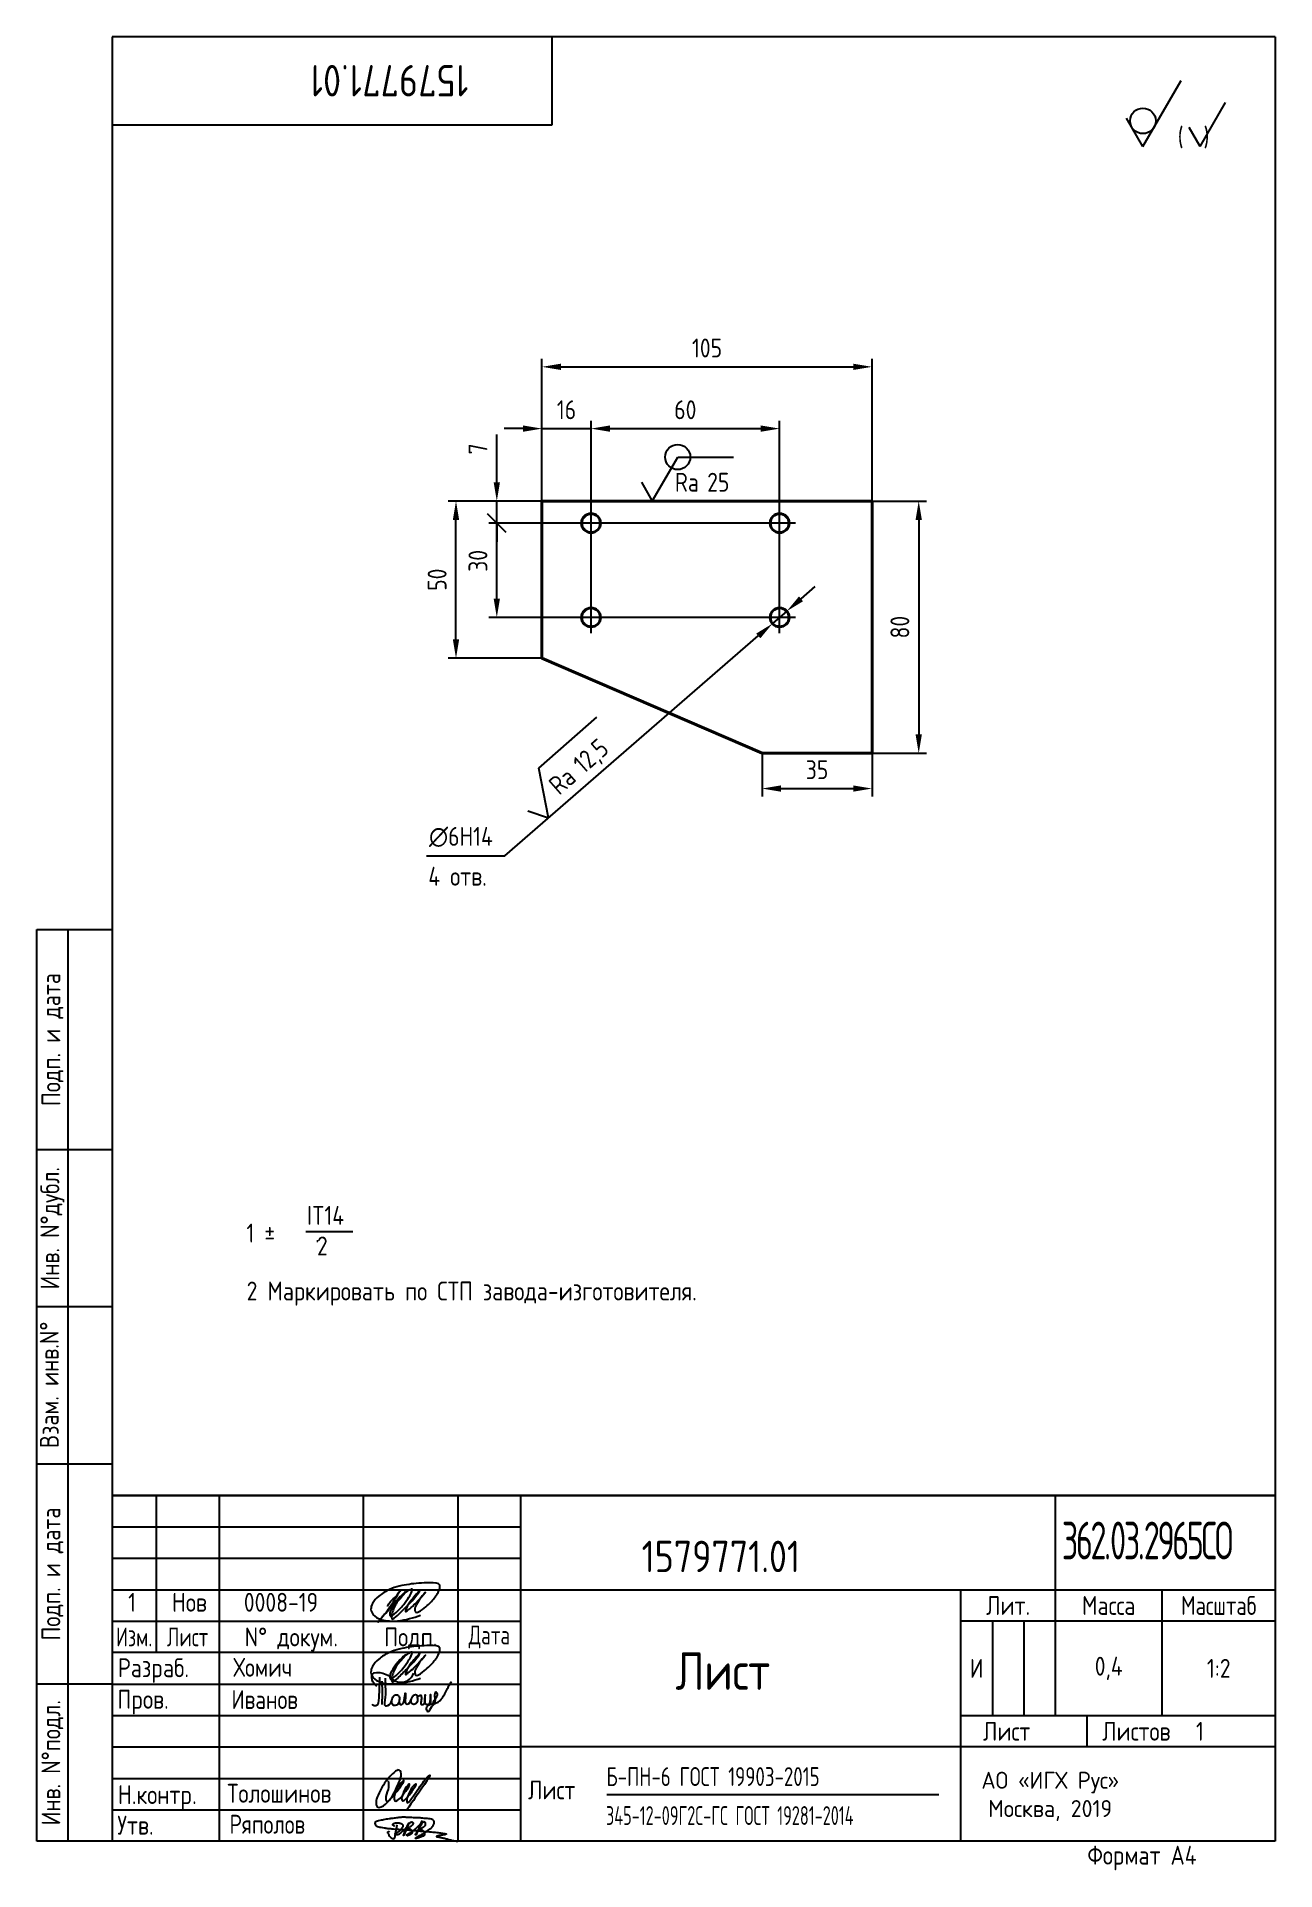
# Paper-space layout 'A4_protect' of a CAD drawing. Header units: millimetres. Extents: x 8 to 205, y 0 to 292.
# The model-space entities are those that its viewports show. They can reach past a viewport. Long polylines and large blocks are cut down to what shows.
import ezdxf
from ezdxf.enums import TextEntityAlignment as Align

# ---------------------------------------------------------------- set-up
doc = ezdxf.new("R2010")
doc.units = ezdxf.units.MM
doc.header["$LTSCALE"] = 5
doc.linetypes.add('CENTER2', pattern=[1.125, 0.75, -0.125, 0.125, -0.125])
doc.linetypes.add('PHANTOM', pattern=[2.5, 1.25, -0.25, 0.25, -0.25, 0.25, -0.25])
for name, color, linetype in [('Bord', 1, 'Continuous'), ('CEN2', 5, 'CENTER2'), ('Cont', 6, 'Continuous'), ('DIM', 7, 'Continuous'), ('PHAN', 5, 'PHANTOM'), ('Textb', 6, 'Continuous'), ('VPORTI', 7, 'Continuous')]:
    doc.layers.add(name, color=color, linetype=linetype)
for name, color, linetype, lineweight in [('Con', 6, 'Continuous', 15), ('Text', 3, 'Continuous', 25), ('Основные', 6, 'Continuous', 40)]:
    doc.layers.add(name, color=color, linetype=linetype, lineweight=lineweight)
doc.layers.get('VPORTI').off()
doc.styles.add('Style1', font='romans.shx', dxfattribs={"width": 0.8})
doc.dimstyles.new('Lin2', dxfattribs={"dimscale": 2, "dimtxt": 3, "dimasz": 3, "dimexe": 1.25, "dimexo": 0, "dimgap": 1.5, "dimtad": 1, "dimdec": 0, "dimtxsty": 'Style1', "dimcen": 2.5, "dimclrt": 3, "dimadec": 0, "dimazin": 0, "dimtfac": 1, "dimtdec": 0, "dimtmove": 0, "dimatfit": 3, "dimfxl": 1, "dimarcsym": 0})
doc.dimstyles.new('Lin_2', dxfattribs={"dimscale": 2, "dimtxt": 3, "dimasz": 3, "dimexe": 1.25, "dimexo": 0, "dimgap": 1.5, "dimtad": 1, "dimtoh": 1, "dimdec": 0, "dimtxsty": 'Style1', "dimcen": 2.5, "dimclrt": 3, "dimadec": 0, "dimazin": 0, "dimtfac": 1, "dimtdec": 0, "dimtmove": 0, "dimatfit": 3, "dimfxl": 1, "dimarcsym": 0})

# ---------------------------------------------------------------- blocks, each defined once
blk = doc.blocks.new('sherISO_12')
at = {"layer": 'Cont'}
for q in [(-15, -6.96), (-23.66, -12.96)]:
    blk.add_line((-21.06, -17.46), q, dxfattribs=at)
blk.add_circle((-21.06, -13.39), 2.03, dxfattribs=at)
at = {"layer": 'Text'}
for q in [(-7.92, -10.46), (-13.69, -14.46)]:
    blk.add_line((-11.96, -17.46), q, dxfattribs=at)
at = {"layer": 'Text', "style": 'Style1', "width": 0.8}
blk.add_text('(  )', height=3, dxfattribs=at).set_placement((-15.53, -17.46))
blk = doc.blocks.new('A$C63F45750')
at = {"layer": 'Text'}
for points, knots in [([(3.17, 2.37), (3.12, 2.38), (3.04, 2.41), (2.94, 2.5), (2.85, 2.57), (2.79, 2.69), (2.87, 2.77), (2.99, 2.84), (3.16, 2.89), (3.36, 2.93), (3.6, 2.95), (3.82, 2.92), (4.05, 2.87), (4.25, 2.78), (4.45, 2.63), (4.46, 2.42), (4.38, 2.26), (4.28, 2.1), (4.17, 1.94), (4.03, 1.78), (3.89, 1.62), (3.75, 1.52), (3.63, 1.43), (3.49, 1.36), (3.35, 1.3), (3.24, 1.25), (3.16, 1.21), (3.12, 1.15), (3.19, 1.1), (3.27, 1.09), (3.4, 1.07), (3.55, 1.07), (3.72, 1.12), (3.92, 1.19), (4.1, 1.34), (4.26, 1.51), (4.44, 1.65), (4.59, 1.81), (4.74, 1.93), (4.84, 2.04), (4.93, 2.14), (5.07, 2.29), (5.19, 2.53), (5.28, 2.68), (5.35, 2.96), (5.23, 2.66), (5.2, 2.44), (5.04, 2.09), (4.95, 1.81), (4.86, 1.57), (4.75, 1.31), (4.67, 1.12), (4.46, 0.78), (4.62, 1.17), (4.71, 1.45), (4.88, 1.74), (5.01, 2), (5.08, 2.19), (5.19, 2.4), (5.32, 2.58), (5.4, 2.75), (5.52, 2.89), (5.65, 3.04), (5.85, 3.1), (6.02, 3.03), (6.08, 2.87), (6.03, 2.7), (5.9, 2.51), (5.7, 2.37), (5.55, 2.23), (5.4, 2.17), (5.31, 2.12), (5.12, 2.09), (5.35, 2.07), (5.48, 2), (5.64, 1.93), (5.75, 1.8), (5.85, 1.67), (5.89, 1.54), (5.89, 1.37), (5.8, 1.2), (5.63, 1.06), (5.41, 0.94), (5.23, 0.86), (5.02, 0.92), (5.13, 1.1), (5.28, 1.16), (5.44, 1.27), (5.61, 1.36), (5.74, 1.46), (5.86, 1.53), (5.95, 1.61), (6.05, 1.69), (6.15, 1.77), (6.28, 1.87), (6.46, 2.02), (6.65, 2.19), (6.83, 2.37), (6.98, 2.49), (7.11, 2.61), (7.2, 2.74), (7.32, 2.84), (7.42, 2.97), (7.48, 3.08), (7.48, 3.27), (7.34, 3.08), (7.28, 2.94), (7.18, 2.69), (7.1, 2.46), (7, 2.22), (6.93, 1.98), (6.83, 1.78), (6.73, 1.55), (6.67, 1.34), (6.6, 1.14), (6.56, 1.03), (6.39, 0.99), (6.62, 1.33), (6.75, 1.54), (6.93, 1.87), (7.05, 2.08), (7.18, 2.32), (7.33, 2.6), (7.47, 2.89), (7.6, 3.07), (7.79, 3.18), (7.95, 3.01), (8, 2.81), (7.99, 2.62), (7.94, 2.46), (7.83, 2.33), (7.69, 2.22), (7.53, 2.11), (7.37, 2.03), (7.21, 1.99), (7.11, 1.97), (6.89, 1.98), (7.07, 1.94), (7.15, 1.9), (7.27, 1.88), (7.39, 1.84), (7.52, 1.81), (7.62, 1.72), (7.7, 1.62), (7.78, 1.51), (7.83, 1.39), (7.87, 1.26), (7.88, 1.13), (7.86, 0.99), (7.75, 0.88), (7.6, 0.77), (7.4, 0.73), (7.19, 0.66), (6.97, 0.55), (6.71, 0.48), (6.57, 0.44), (6.42, 0.42), (6.52, 0.58), (6.61, 0.64), (6.81, 0.78), (7.06, 0.89), (7.33, 1.04), (7.55, 1.16), (7.7, 1.24), (7.84, 1.32), (7.99, 1.43), (8.21, 1.58), (8.48, 1.76), (8.74, 1.95), (8.97, 2.12), (9.1, 2.29), (9.23, 2.44), (9.3, 2.6), (9.37, 2.74), (9.42, 2.92), (9.45, 3.13), (9.21, 3.48), (8.67, 3.59), (8.09, 3.63), (7.57, 3.66), (7.06, 3.74), (6.57, 3.75), (6.09, 3.74), (5.67, 3.78), (5.28, 3.78), (4.96, 3.81), (4.65, 3.83), (4.31, 3.82), (3.97, 3.79), (3.61, 3.74), (3.22, 3.67), (2.86, 3.66), (2.53, 3.61), (2.18, 3.52), (1.78, 3.54), (1.38, 3.37), (0.96, 3.35), (0.58, 3.24), (0.25, 3.19), (0.03, 3.06), (-0.03, 2.83), (0.02, 2.6), (0.26, 2.38), (0.59, 2.33), (1, 2.2), (1.48, 2.15), (1.93, 2.05), (2.35, 2.02), (2.72, 2.01), (3.11, 1.94), (3.68, 1.94), (4.25, 1.83), (4.91, 1.87), (5.53, 1.76), (6.13, 1.72), (6.73, 1.71), (7.32, 1.62), (7.99, 1.55), (8.64, 1.54), (9.16, 1.46), (9.61, 1.42), (10.03, 1.4), (10.41, 1.32), (10.73, 1.29), (11.01, 1.24), (11.18, 1.23), (11.42, 1.14), (11.18, 1.06), (11.01, 1.03), (10.71, 0.98), (10.37, 0.92), (10.1, 0.91), (9.65, 0.75), (10.22, 0.67), (10.54, 0.59), (11.08, 0.47), (11.61, 0.35), (12.17, 0.15), (12.64, 0.08), (12.98, 0.03), (13.11, 0.01), (13.18, 0)], [0, 0, 0, 0, 0.153866, 0.270441, 0.388867, 0.510533, 0.592156, 0.71333, 0.90842, 1.11344, 1.349254, 1.61246, 1.782219, 2.047249, 2.291879, 2.451528, 2.651081, 2.806158, 3.017979, 3.227348, 3.462381, 3.633009, 3.75766, 3.920516, 4.080796, 4.214529, 4.291786, 4.349969, 4.397594, 4.50822, 4.594826, 4.799244, 4.954392, 5.128468, 5.437537, 5.632649, 5.842485, 6.094987, 6.293219, 6.410959, 6.551192, 6.687808, 7.022147, 7.294342, 7.425356, 7.52079, 7.946481, 8.313051, 8.59833, 8.833695, 9.090496, 9.427695, 9.601191, 9.883219, 10.093306, 10.673943, 10.798776, 10.974628, 11.287247, 11.486184, 11.648652, 11.848902, 12.027194, 12.25348, 12.40059, 12.537783, 12.716293, 12.91523, 13.208551, 13.438489, 13.549668, 13.67779, 13.77127, 13.930001, 14.029091, 14.272112, 14.434836, 14.547084, 14.739051, 14.830983, 15.061241, 15.268922, 15.500489, 15.788979, 15.879568, 16.024283, 16.221854, 16.418714, 16.593102, 16.783247, 16.91018, 17.018213, 17.135263, 17.278205, 17.430482, 17.620087, 17.979626, 18.191789, 18.388716, 18.565718, 18.714854, 18.857929, 19.039974, 19.171375, 19.283034, 19.400085, 19.618058, 19.882245, 20.150781, 20.377854, 20.649532, 20.89723, 21.042543, 21.40016, 21.557817, 21.667145, 21.752781, 21.926256, 22.412297, 22.813145, 22.961412, 23.171289, 23.607257, 23.940428, 24.110007, 24.291214, 24.48084, 24.697609, 24.904078, 25.034245, 25.218018, 25.407651, 25.573473, 25.787447, 25.930292, 26.051316, 26.18846, 26.285312, 26.406799, 26.52425, 26.630463, 26.793722, 26.898606, 27.029313, 27.171012, 27.314101, 27.419918, 27.580557, 27.709367, 27.829268, 28.024364, 28.266961, 28.41242, 28.705761, 28.989137, 29.187748, 29.233768, 29.332802, 29.529535, 29.667094, 30.039923, 30.332117, 30.61061, 30.769982, 30.856778, 31.109923, 31.313488, 31.656425, 32.066331, 32.296628, 32.49714, 32.710276, 32.891468, 33.014834, 33.177747, 33.444503, 33.618009, 34.409008, 34.914636, 35.419802, 35.95397, 36.458179, 36.88069, 37.388403, 37.738353, 38.034261, 38.353468, 38.693154, 39.037638, 39.391136, 39.787481, 40.203773, 40.488977, 40.784975, 41.26625, 41.668005, 42.070065, 42.499388, 42.869834, 43.079573, 43.213439, 43.554591, 43.717296, 44.153724, 44.506336, 45.019111, 45.587859, 45.90191, 46.270392, 46.703958, 47.093115, 47.952647, 48.44014, 49.079253, 49.808223, 50.268654, 50.851051, 51.604831, 52.298429, 52.776925, 53.1907, 53.661988, 54.042386, 54.348524, 54.616841, 54.853814, 54.983777, 55.126096, 55.333328, 55.613101, 56.008732, 56.315809, 56.59982, 56.87931, 57.399251, 57.889617, 58.432507, 59.066698, 59.660314, 59.862668, 60.07277, 60.07277, 60.07277, 60.07277]), ([(2.31, 1.53), (2.26, 1.52), (2.17, 1.51), (2.06, 1.48), (1.93, 1.38), (2.07, 1.25), (2.14, 1.11), (2.26, 0.93), (2.39, 0.72), (2.57, 0.54), (2.71, 0.44), (2.86, 0.4), (3.02, 0.43), (3.14, 0.54), (3.21, 0.79), (3.25, 1.07), (3.31, 1.4), (3.35, 1.67), (3.38, 1.92), (3.47, 2.19), (3.5, 2.43), (3.54, 2.59), (3.56, 2.64)], [0, 0, 0, 0, 0.15847, 0.269731, 0.363591, 0.555514, 0.688037, 0.848606, 1.204359, 1.433632, 1.58673, 1.729549, 1.880686, 2.057874, 2.19169, 2.63505, 2.928153, 3.184121, 3.441863, 3.696117, 4.025873, 4.178055, 4.178055, 4.178055, 4.178055])]:
    blk.add_open_spline(points, degree=3, knots=knots, dxfattribs=at)
blk = doc.blocks.new('A$C4F4A4F5D')
at = {"layer": 'Text', "lineweight": 25}
for points, knots in [([(0.76, 2.84), (0.53, 3.07), (0.02, 3.58), (-0.25, 5.26), (1.65, 5.12), (2.72, 4.57), (3.71, 3.46), (5.71, 3.44), (6.39, 4.52), (6.67, 4.97)], [0, 0, 0, 0, 0.995549, 2.196439, 3.853213, 4.970011, 6.02292, 8.170898, 9.705386, 9.705386, 9.705386, 9.705386]), ([(1.19, 4.34), (1.17, 3.4), (1.13, 2.06), (0.98, -0.44), (0.2, -0.16), (0.03, -0.03), (0, 0)], [0, 0, 0, 0, 3.274293, 4.654149, 5.171803, 5.30168, 5.30168, 5.30168, 5.30168]), ([(1.58, 3.74), (1.58, 3.25), (1.58, 2.32), (1.61, 1.07), (1.55, 0.31), (1.53, 0)], [0, 0, 0, 0, 1.453969, 2.804084, 3.740223, 3.740223, 3.740223, 3.740223]), ([(2.1, 4.21), (2.1, 3.72), (2.08, 2.67), (2.22, 1.45), (1.71, -0.56), (3.23, 0.14), (3.06, 1.09), (3.85, 1.74), (4.43, 1.17), (4.31, 0.54), (4.11, -0.15), (3.33, -0.21), (3.11, 0.28), (3.13, 0.53), (3.14, 0.66)], [0, 0, 0, 0, 1.402041, 3.063923, 4.415037, 5.298701, 6.374637, 7.087927, 7.603499, 8.330482, 8.911132, 9.613125, 9.996533, 10.366919, 10.366919, 10.366919, 10.366919]), ([(7.18, 1.27), (7.27, 1.3), (7.44, 1.37), (7.78, 1.56), (7.87, 1.06), (7.83, 0.71), (7.66, -0.05), (8.07, 0.01), (8.43, 0.12), (8.39, 0.68), (8.46, 1.9), (8.39, 0.94), (8.43, 0.6), (8.37, 0.05), (8.74, 0.07), (9.11, -0.03), (9.26, 0.49), (9.33, 0.95), (9.27, 1.34), (9.32, 1.77), (9.28, 0.91), (9.34, 0.6), (9.2, 0.14), (9.65, -0.01), (9.83, 0.61), (10.14, 1.03), (10.6, 1.72), (9.95, 2.11), (9.91, 1.23), (10.07, 0.69), (9.92, 0), (9.35, -0.37), (8.95, -1.56), (8.34, 0.07), (10.28, -0.02), (11.26, 1.1), (11.82, 2.15), (12.24, 3.04), (12.52, 3.46), (12.65, 3.65)], [0, 0, 0, 0, 0.305783, 0.619019, 0.796582, 1.5526, 2.082394, 2.34716, 2.5822, 3.136594, 4.040413, 4.363654, 5.267311, 5.441668, 5.78494, 6.114287, 6.466434, 7.104395, 7.620812, 7.679251, 8.272982, 8.692439, 9.1059, 9.338721, 9.784511, 10.568279, 11.297869, 11.566962, 12.285888, 12.851793, 13.545205, 14.102749, 15.055561, 15.671649, 17.422398, 18.699613, 20.16544, 20.963871, 21.66672, 21.66672, 21.66672, 21.66672]), ([(4.28, 0.44), (4.31, 0.37), (4.37, 0.25), (4.41, 0.06), (4.62, -0.05), (5, 0.18), (5.14, 0.84), (5.2, 1.3), (5.31, 2.06), (5.31, 1.17), (5.3, 0.78), (5.2, 0.26), (5.58, -0.01), (5.91, 0.16), (6.08, 0.5), (6.26, 0.9), (6.43, 1.31), (6.72, 1.59), (7.17, 1.58), (7.18, 1.05), (7.31, 0.57), (6.99, 0.02), (6.34, -0.02), (6.17, 0.51), (6.24, 0.79), (6.27, 0.92)], [0, 0, 0, 0, 0.247339, 0.413433, 0.559308, 0.874045, 1.558567, 2.392422, 2.645523, 3.22433, 3.719885, 4.231527, 4.573657, 4.879974, 5.190145, 5.704595, 6.19318, 6.529505, 6.863422, 7.269696, 7.83948, 8.395909, 8.926487, 9.378613, 9.791445, 9.791445, 9.791445, 9.791445])]:
    blk.add_open_spline(points, degree=3, knots=knots, dxfattribs=at)
blk = doc.blocks.new('*D9')
at = {"layer": 'Defpoints', "color": 0, "transparency": 16777216}
for p in [(6881.43, -147.09), (6908.78, -147.09), (6908.78, -197.09)]:
    blk.add_point(p, dxfattribs=at)
at = {"layer": 'DIM', "color": 0, "lineweight": -2, "transparency": 16777216}
for p, q in [((6908.78, -147.09), (6878.93, -147.09)), ((6881.43, -191.09), (6881.43, -153.09)), ((6908.78, -197.09), (6878.93, -197.09))]:
    blk.add_line(p, q, dxfattribs=at)
at = {"layer": 'DIM', "color": 0, "transparency": 16777216}
for points in [[(6880.43, -153.09), (6882.43, -153.09), (6881.43, -147.09)], [(6880.43, -191.09), (6882.43, -191.09), (6881.43, -197.09)]]:
    blk.add_solid(points, dxfattribs=at)
at = {"layer": 'DIM', "color": 3, "transparency": 16777216, "insert": (6875.43, -172.09), "char_height": 6, "attachment_point": 5, "rotation": 90, "style": 'Style1'}
blk.add_mtext('50', dxfattribs=at)
blk = doc.blocks.new('*D10')
at = {"layer": 'Defpoints', "color": 0, "transparency": 16777216}
for p in [(6924.38, -124.04), (6908.78, -147.09), (6924.38, -151.09)]:
    blk.add_point(p, dxfattribs=at)
at = {"layer": 'DIM', "color": 0, "lineweight": -2, "transparency": 16777216}
for p, q in [((6908.78, -147.09), (6908.78, -121.54)), ((6924.38, -151.09), (6924.38, -121.54)), ((6902.78, -124.04), (6896.78, -124.04)), ((6908.78, -124.04), (6924.38, -124.04)), ((6930.38, -124.04), (6936.38, -124.04))]:
    blk.add_line(p, q, dxfattribs=at)
at = {"layer": 'DIM', "color": 0, "transparency": 16777216}
for points in [[(6902.78, -123.04), (6902.78, -125.04), (6908.78, -124.04)], [(6930.38, -123.04), (6930.38, -125.04), (6924.38, -124.04)]]:
    blk.add_solid(points, dxfattribs=at)
at = {"layer": 'DIM', "color": 3, "transparency": 16777216, "insert": (6916.58, -118.04), "char_height": 6, "attachment_point": 5, "style": 'Style1'}
blk.add_mtext('16', dxfattribs=at)
blk = doc.blocks.new('*D11')
at = {"layer": 'Defpoints', "color": 0, "transparency": 16777216}
for p in [(6984.38, -124.04), (6924.38, -151.09), (6984.38, -151.09)]:
    blk.add_point(p, dxfattribs=at)
at = {"layer": 'DIM', "color": 0, "lineweight": -2, "transparency": 16777216}
for p, q in [((6924.38, -151.09), (6924.38, -121.54)), ((6984.38, -151.09), (6984.38, -121.54)), ((6930.38, -124.04), (6978.38, -124.04))]:
    blk.add_line(p, q, dxfattribs=at)
at = {"layer": 'DIM', "color": 0, "transparency": 16777216}
for points in [[(6930.38, -123.04), (6930.38, -125.04), (6924.38, -124.04)], [(6978.38, -123.04), (6978.38, -125.04), (6984.38, -124.04)]]:
    blk.add_solid(points, dxfattribs=at)
at = {"layer": 'DIM', "color": 3, "transparency": 16777216, "insert": (6954.38, -118.04), "char_height": 6, "attachment_point": 5, "style": 'Style1'}
blk.add_mtext('60', dxfattribs=at)
blk = doc.blocks.new('_Oblique')
at = {"color": 0, "linetype": 'ByBlock', "lineweight": -2}
blk.add_line((-0.5, -0.5), (0.5, 0.5), dxfattribs=at)
blk = doc.blocks.new('*D12')
at = {"layer": 'Defpoints', "color": 0, "transparency": 16777216}
for p in [(6894.41, -147.09), (6908.78, -147.09), (6921.38, -154.09)]:
    blk.add_point(p, dxfattribs=at)
at = {"layer": 'DIM', "color": 0, "lineweight": -2, "transparency": 16777216}
for p, q in [((6894.41, -141.09), (6894.41, -125.89)), ((6908.78, -147.09), (6891.91, -147.09)), ((6894.41, -154.09), (6894.41, -147.09)), ((6921.38, -154.09), (6891.91, -154.09)), ((6894.41, -154.09), (6894.41, -160.09))]:
    blk.add_line(p, q, dxfattribs=at)
at = {"layer": 'DIM', "color": 0, "transparency": 16777216}
blk.add_solid([(6893.41, -141.09), (6895.41, -141.09), (6894.41, -147.09)], dxfattribs=at)
at = {"layer": 'DIM', "color": 0, "lineweight": -2, "transparency": 16777216, "xscale": 6, "yscale": 6, "zscale": 6, "rotation": 90}
blk.add_blockref('_Oblique', (6894.41, -154.09), dxfattribs=at)
at = {"layer": 'DIM', "color": 3, "transparency": 16777216, "insert": (6888.41, -130.49), "char_height": 6, "attachment_point": 5, "rotation": 90, "style": 'Style1'}
blk.add_mtext('7', dxfattribs=at)
blk = doc.blocks.new('*D13')
at = {"layer": 'Defpoints', "color": 0, "transparency": 16777216}
for p in [(6894.41, -154.09), (6921.38, -154.09), (6921.38, -184.09)]:
    blk.add_point(p, dxfattribs=at)
at = {"layer": 'DIM', "color": 0, "lineweight": -2, "transparency": 16777216}
for p, q in [((6921.38, -154.09), (6891.91, -154.09)), ((6894.41, -178.09), (6894.41, -154.09)), ((6921.38, -184.09), (6891.91, -184.09))]:
    blk.add_line(p, q, dxfattribs=at)
at = {"layer": 'DIM', "color": 0, "transparency": 16777216}
blk.add_solid([(6893.41, -178.09), (6895.41, -178.09), (6894.41, -184.09)], dxfattribs=at)
at = {"layer": 'DIM', "color": 0, "lineweight": -2, "transparency": 16777216, "xscale": 6, "yscale": 6, "zscale": 6, "rotation": 90}
blk.add_blockref('_Oblique', (6894.41, -154.09), dxfattribs=at)
at = {"layer": 'DIM', "color": 3, "transparency": 16777216, "insert": (6888.41, -166.09), "char_height": 6, "attachment_point": 5, "rotation": 90, "style": 'Style1'}
blk.add_mtext('30', dxfattribs=at)
blk = doc.blocks.new('*D14')
at = {"layer": 'Defpoints', "color": 0, "transparency": 16777216}
for p in [(7013.78, -147.09), (7013.78, -227.29), (7028.62, -227.29)]:
    blk.add_point(p, dxfattribs=at)
at = {"layer": 'DIM', "color": 0, "lineweight": -2, "transparency": 16777216}
for p, q in [((7013.78, -147.09), (7031.12, -147.09)), ((7028.62, -153.09), (7028.62, -221.29)), ((7013.78, -227.29), (7031.12, -227.29))]:
    blk.add_line(p, q, dxfattribs=at)
at = {"layer": 'DIM', "color": 0, "transparency": 16777216}
for points in [[(7027.62, -153.09), (7029.62, -153.09), (7028.62, -147.09)], [(7027.62, -221.29), (7029.62, -221.29), (7028.62, -227.29)]]:
    blk.add_solid(points, dxfattribs=at)
at = {"layer": 'DIM', "color": 3, "transparency": 16777216, "insert": (7022.62, -187.19), "char_height": 6, "attachment_point": 5, "rotation": 90, "style": 'Style1'}
blk.add_mtext('80', dxfattribs=at)
blk = doc.blocks.new('*D15')
at = {"layer": 'Defpoints', "color": 0, "transparency": 16777216}
for p in [(6978.78, -227.29), (7013.78, -227.29), (7013.78, -238.52)]:
    blk.add_point(p, dxfattribs=at)
at = {"layer": 'DIM', "color": 0, "lineweight": -2, "transparency": 16777216}
for p, q in [((6978.78, -227.29), (6978.78, -241.02)), ((7013.78, -227.29), (7013.78, -241.02)), ((6984.78, -238.52), (7007.78, -238.52))]:
    blk.add_line(p, q, dxfattribs=at)
at = {"layer": 'DIM', "color": 0, "transparency": 16777216}
for points in [[(6984.78, -237.52), (6984.78, -239.52), (6978.78, -238.52)], [(7007.78, -237.52), (7007.78, -239.52), (7013.78, -238.52)]]:
    blk.add_solid(points, dxfattribs=at)
at = {"layer": 'DIM', "color": 3, "transparency": 16777216, "insert": (6996.28, -232.52), "char_height": 6, "attachment_point": 5, "style": 'Style1'}
blk.add_mtext('35', dxfattribs=at)
blk = doc.blocks.new('*D16')
at = {"layer": 'Defpoints', "color": 0, "transparency": 16777216}
for p in [(7013.78, -104.39), (6908.78, -147.09), (7013.78, -147.09)]:
    blk.add_point(p, dxfattribs=at)
at = {"layer": 'DIM', "color": 0, "lineweight": -2, "transparency": 16777216}
for p, q in [((6908.78, -147.09), (6908.78, -101.89)), ((6914.78, -104.39), (7007.78, -104.39)), ((7013.78, -147.09), (7013.78, -101.89))]:
    blk.add_line(p, q, dxfattribs=at)
at = {"layer": 'DIM', "color": 0, "transparency": 16777216}
for points in [[(6914.78, -103.39), (6914.78, -105.39), (6908.78, -104.39)], [(7007.78, -103.39), (7007.78, -105.39), (7013.78, -104.39)]]:
    blk.add_solid(points, dxfattribs=at)
at = {"layer": 'DIM', "color": 3, "transparency": 16777216, "insert": (6961.28, -98.39), "char_height": 6, "attachment_point": 5, "style": 'Style1'}
blk.add_mtext('105', dxfattribs=at)
blk = doc.blocks.new('A$C6CF913E7')
at = {"layer": 'Text'}
blk.add_circle((0, 0), 2, dxfattribs=at)
blk = doc.blocks.new('sherISO_07')
at = {"layer": 'Text'}
blk.add_line((4.04, 7), (12.93, 7), dxfattribs=at)
blk.add_lwpolyline([(-1.73, 3), (0, 0), (4.04, 7)], dxfattribs=at)
blk.add_blockref('A$C6CF913E7', (4.04, 7))
at = {"layer": 'Text', "style": 'Style1', "width": 0.8}
blk.add_text('Ra', height=3, dxfattribs=at).set_placement((3.58, 1.5))
blk.add_attdef('25', (8.73, 1.5), '', height=3, dxfattribs=at)
blk = doc.blocks.new('*D17')
at = {"layer": 'Defpoints', "color": 0, "transparency": 16777216}
for p in [(6982.11, -186.05), (6986.64, -182.12)]:
    blk.add_point(p, dxfattribs=at)
at = {"layer": 'DIM', "color": 0, "lineweight": -2, "transparency": 16777216}
for p, q in [((6991.18, -178.19), (6995.71, -174.26)), ((6986.64, -182.12), (6982.11, -186.05)), ((6896.97, -259.94), (6977.58, -189.99)), ((6872.03, -259.94), (6896.97, -259.94))]:
    blk.add_line(p, q, dxfattribs=at)
at = {"layer": 'DIM', "color": 0, "transparency": 16777216}
for points in [[(6990.52, -177.43), (6991.83, -178.94), (6986.64, -182.12)], [(6976.93, -189.23), (6978.24, -190.74), (6982.11, -186.05)]]:
    blk.add_solid(points, dxfattribs=at)
at = {"layer": 'DIM', "color": 3, "transparency": 16777216, "insert": (6883, -253.94), "char_height": 6, "attachment_point": 5, "style": 'Style1'}
blk.add_mtext('∅6H14', dxfattribs=at)
blk = doc.blocks.new('sherISO_01')
at = {"layer": 'Text'}
blk.add_line((4.04, 7), (16.36, 7), dxfattribs=at)
blk.add_lwpolyline([(-1.73, 3), (0, 0), (4.04, 7)], dxfattribs=at)
at = {"layer": 'Text', "style": 'Style1', "width": 0.8}
blk.add_text('Ra', height=3, dxfattribs=at).set_placement((3.58, 1.5))
blk.add_attdef('12,5', (8.73, 1.5), '', height=3, dxfattribs=at)

msp = doc.modelspace()

# ---------------------------------------------------------------- linework, layer by layer
at = {"layer": 'CEN2', "ltscale": 4}
for p, q in [((6924.38, -159.09), (6924.38, -149.09)), ((6984.38, -159.09), (6984.38, -149.09)), ((6979.38, -154.09), (6919.38, -154.09)), ((6924.38, -189.09), (6924.38, -157.09)), ((6989.38, -154.09), (6979.38, -154.09)), ((6984.38, -189.09), (6984.38, -159.09)), ((6981.38, -184.09), (6919.38, -184.09)), ((6989.38, -184.09), (6979.38, -184.09))]:
    msp.add_line(p, q, dxfattribs=at)
at = {"layer": 'Основные'}
for p, q in [((6908.78, -147.09), (6908.78, -197.09)), ((6908.78, -147.09), (7013.78, -147.09)), ((7013.78, -147.09), (7013.78, -227.29)), ((6908.78, -197.09), (6978.78, -227.29)), ((7013.78, -227.29), (6978.78, -227.29))]:
    msp.add_line(p, q, dxfattribs=at)
for centre in [(6924.38, -154.09), (6984.38, -154.09), (6924.38, -184.09), (6984.38, -184.09)]:
    msp.add_circle(centre, 3, dxfattribs=at)

# ---------------------------------------------------------------- block references
at = {"layer": 'DIM', "xscale": 2, "yscale": 2, "zscale": 2}
msp.add_blockref('sherISO_07', (6943.88, -147.09), dxfattribs=at).add_auto_attribs({'25': '25'})
at = {"layer": 'DIM', "xscale": 2, "yscale": 2, "zscale": 2, "rotation": 41.22066113621234}
msp.add_blockref('sherISO_01', (6910.89, -247.86), dxfattribs=at).add_auto_attribs({'12,5': '12,5'})

# ---------------------------------------------------------------- texts
at = {"layer": 'Text', "style": 'Style1', "width": 0.8}
msp.add_text('4 отв.', height=6, dxfattribs=at).set_placement((6872.63, -269.42))

# ---------------------------------------------------------------- dimensions: what is measured, and where the dimension line sits
at = {"layer": 'DIM'}
for base, p1, p2, dimstyle, picture, middle in [((7013.78, -104.39), (6908.78, -147.09), (7013.78, -147.09), 'Lin_2', '*D16', (6961.28, -98.39)), ((6924.38, -124.04), (6908.78, -147.09), (6924.38, -151.09), 'Lin2', '*D10', (6916.58, -118.04)), ((6984.38, -124.04), (6924.38, -151.09), (6984.38, -151.09), 'Lin2', '*D11', (6954.38, -118.04)), ((7013.78, -238.52), (6978.78, -227.29), (7013.78, -227.29), 'Lin2', '*D15', (6996.28, -232.52))]:
    dim = msp.add_linear_dim(base=base, p1=p1, p2=p2, dimstyle=dimstyle, dxfattribs=at)
    dim.commit()
    dim.dimension.update_dxf_attribs({"geometry": picture, "text_midpoint": middle})
for base, p1, p2, override, picture, middle in [((6894.41, -147.09), (6921.38, -154.09), (6908.78, -147.09), {"dimblk1": 'Oblique', "dimsah": 1}, '*D12', (6888.41, -130.49)), ((6894.41, -154.09), (6921.38, -184.09), (6921.38, -154.09), {"dimblk2": 'Oblique', "dimsah": 1, "dimtix": 0, "dimatfit": 1}, '*D13', (6888.41, -166.09))]:
    dim = msp.add_linear_dim(base=base, p1=p1, p2=p2, angle=90, dimstyle='Lin2', override=override, dxfattribs=at)
    dim.commit()
    dim.dimension.update_dxf_attribs({"geometry": picture, "text_midpoint": middle})
for base, p1, p2, picture, middle in [((6881.43, -147.09), (6908.78, -197.09), (6908.78, -147.09), '*D9', (6875.43, -172.09)), ((7028.62, -227.29), (7013.78, -147.09), (7013.78, -227.29), '*D14', (7022.62, -187.19))]:
    dim = msp.add_linear_dim(base=base, p1=p1, p2=p2, angle=90, dimstyle='Lin2', dxfattribs=at)
    dim.commit()
    dim.dimension.update_dxf_attribs({"geometry": picture, "text_midpoint": middle})
dim = msp.add_diameter_dim_2p(p1=(6986.64, -182.12), p2=(6982.11, -186.05), text='<>H14', dimstyle='Lin_2', dxfattribs=at)
dim.commit()
dim.dimension.update_dxf_attribs({"geometry": '*D17', "text_midpoint": (6883, -259.94), "dimtype": 163})

psp = doc.layouts.new('A4_protect')

# ---------------------------------------------------------------- linework, layer by layer
at = {"layer": 'Bord'}
for p, q in [((20, 55), (85, 55)), ((20, 50), (85, 50)), ((20, 45), (85, 45)), ((160, 40), (160, 25)), ((165, 40), (165, 25)), ((20, 30), (85, 30)), ((20, 25), (85, 25)), ((20, 20), (85, 20)), ((20, 15), (85, 15)), ((20, 10), (85, 10))]:
    psp.add_line(p, q, dxfattribs=at)
at = {"layer": 'Cont'}
for p, q in [((205, 292), (20, 292)), ((20, 292), (20, 5)), ((90, 278), (90, 292)), ((205, 292), (205, 5)), ((205, 292), (205, 5)), ((20, 278), (90, 278)), ((8, 5), (8, 150)), ((8, 150), (20, 150)), ((13, 5), (13, 150)), ((8, 115), (20, 115)), ((20, 90), (8, 90)), ((20, 65), (8, 65)), ((20, 60), (205, 60)), ((205, 60), (20, 60)), ((27, 60), (27, 35)), ((37, 60), (37, 5)), ((60, 5), (60, 60)), ((75, 60), (75, 5)), ((85, 5), (85, 60)), ((170, 60), (170, 25)), ((85, 45), (205, 45)), ((155, 5), (155, 45)), ((187, 25), (187, 45)), ((20, 40), (85, 40)), ((205, 40), (155, 40)), ((85, 35), (20, 35)), ((20, 30), (8, 30)), ((155, 25), (205, 25)), ((175, 25), (175, 20)), ((205, 20), (85, 20)), ((20, 5), (8, 5)), ((205, 5), (20, 5))]:
    psp.add_line(p, q, dxfattribs=at)
at = {"layer": 'Text'}
for p, q in [((50.83, 102), (58.27, 102)), ((98.67, 12.46), (151.47, 12.46))]:
    psp.add_line(p, q, dxfattribs=at)
for points, knots in [([(66.68, 44.7), (66.19, 44.26), (65.33, 43.47), (64.52, 42.19), (64.03, 41.33), (64.26, 40.69), (64.96, 41.22), (65.57, 41.7), (66.47, 42.72), (67.15, 43.78), (67.61, 44.42), (67.82, 45.2), (67.08, 44.9), (66.52, 44.48), (65.9, 43.64), (65.22, 42.97), (64.86, 42.16), (64.53, 41.36), (64.43, 40.81), (64.47, 40.21), (65.2, 40.7), (65.88, 41.42), (67.19, 42.69), (68.07, 43.62), (69.46, 45.52), (67.44, 43.22), (67.07, 42.73), (66.53, 41.38), (67.89, 42.41), (68.26, 42.82), (70.33, 45.14), (68.89, 43.59), (68.51, 42.78), (68.01, 41.97), (68.31, 41.18), (69.33, 41.82), (70.21, 42.55), (71.23, 43.61), (71.9, 44.61), (72.49, 46.11), (69.65, 46.15), (67.37, 45.94), (64.4, 45.35), (62.51, 44.11), (61.41, 43.04), (61.05, 41.88), (61.53, 40.82), (62.58, 40.3), (63.9, 40), (65.5, 40.01), (67.29, 40.37), (68.49, 40.76), (69.07, 40.95)], [0, 0, 0, 0, 1.9755, 3.453266, 4.599682, 4.791473, 5.145238, 6.497385, 7.664272, 9.094306, 10.114998, 10.459762, 10.811562, 11.792042, 12.959743, 13.767676, 14.660412, 15.605031, 16.245448, 16.572031, 16.925795, 18.146901, 20.185044, 21.789331, 22.951009, 24.626743, 26.592474, 27.035558, 27.450584, 30.017364, 31.457812, 32.594833, 33.885024, 34.80449, 35.192074, 35.984441, 37.373068, 39.207782, 40.066553, 41.248724, 42.851981, 46.196805, 49.405498, 51.42283, 52.958607, 53.90671, 54.859511, 56.175895, 57.248919, 58.950609, 60.891135, 62.727304, 62.727304, 62.727304, 62.727304]), ([(63.8, 42.33), (63.95, 42.62), (64.31, 43.28), (65.12, 43.82), (66.38, 45.76), (64.17, 42.16), (63.53, 41.3), (61.72, 39.19), (63.87, 41.81), (64.77, 42.55), (65.28, 42.96)], [0, 0, 0, 0, 0.949687, 2.182955, 3.211934, 5.843898, 8.089363, 9.295303, 11.182264, 13.603818, 13.603818, 13.603818, 13.603818]), ([(66.68, 34.7), (66.19, 34.26), (65.33, 33.47), (64.52, 32.19), (64.03, 31.33), (64.26, 30.69), (64.96, 31.22), (65.57, 31.7), (66.47, 32.72), (67.15, 33.78), (67.61, 34.42), (67.82, 35.2), (67.08, 34.9), (66.52, 34.48), (65.9, 33.64), (65.22, 32.97), (64.86, 32.16), (64.53, 31.36), (64.43, 30.81), (64.47, 30.21), (65.2, 30.7), (65.88, 31.42), (67.19, 32.69), (68.07, 33.62), (69.46, 35.52), (67.44, 33.22), (67.07, 32.73), (66.53, 31.38), (67.89, 32.41), (68.26, 32.82), (70.33, 35.14), (68.89, 33.59), (68.51, 32.78), (68.01, 31.97), (68.31, 31.18), (69.33, 31.82), (70.21, 32.55), (71.23, 33.61), (71.9, 34.61), (72.49, 36.11), (69.65, 36.15), (67.37, 35.94), (64.4, 35.35), (62.51, 34.11), (61.41, 33.04), (61.05, 31.88), (61.53, 30.82), (62.58, 30.3), (63.9, 30), (65.5, 30.01), (67.29, 30.37), (68.49, 30.76), (69.07, 30.95)], [0, 0, 0, 0, 1.9755, 3.453266, 4.599682, 4.791473, 5.145238, 6.497385, 7.664272, 9.094306, 10.114998, 10.459762, 10.811562, 11.792042, 12.959743, 13.767676, 14.660412, 15.605031, 16.245448, 16.572031, 16.925795, 18.146901, 20.185044, 21.789331, 22.951009, 24.626743, 26.592474, 27.035558, 27.450584, 30.017364, 31.457812, 32.594833, 33.885024, 34.80449, 35.192074, 35.984441, 37.373068, 39.207782, 40.066553, 41.248724, 42.851981, 46.196805, 49.405498, 51.42283, 52.958607, 53.90671, 54.859511, 56.175895, 57.248919, 58.950609, 60.891135, 62.727304, 62.727304, 62.727304, 62.727304]), ([(63.91, 14.62), (63.95, 14.13), (64.02, 13.1), (63.4, 12.2), (63.67, 11.14), (64.76, 12.27), (65.12, 13.28), (65.79, 14.78), (66.17, 15.74), (65.55, 16.56), (64.33, 15.53), (63.25, 14.19), (62.19, 12.36), (61.91, 11.04), (62.24, 10.08), (63.57, 10.87), (64.49, 12.03), (65.5, 13.17), (66.13, 14.04), (66.66, 15.06), (65.82, 14.11), (65.27, 13.4), (64.84, 12.57), (64.88, 11.13), (66, 11.91), (66.39, 12.64), (66.96, 13.24), (67.63, 14.55), (66.39, 13.24), (66.28, 12.48), (65.97, 11.82), (66.18, 11.3), (66.91, 11.91), (67.38, 12.47), (67.85, 13.17), (68.67, 14.38), (67.76, 13.71), (67.41, 13.12), (67.07, 12.29), (66.84, 11.69), (66.93, 10.82), (68.36, 12.86), (69, 13.74), (69.9, 15.01), (71.28, 16.23), (68.19, 11.97), (67.28, 10.58), (66.89, 10)], [0, 0, 0, 0, 1.40351, 2.991851, 3.377415, 3.814038, 6.388034, 7.359379, 8.741424, 9.128498, 10.011196, 12.316849, 15.160506, 15.899888, 16.398783, 17.766068, 18.923918, 21.398841, 21.85465, 22.576532, 23.419093, 23.94545, 25.672322, 26.310564, 27.174367, 28.383601, 29.035716, 29.960726, 30.960802, 32.118384, 32.780837, 33.015207, 33.503535, 34.781165, 35.490921, 36.514871, 37.027523, 37.833561, 38.860664, 39.552712, 39.935745, 40.856223, 43.971717, 45.135025, 45.387846, 49.098506, 51.787529, 51.787529, 51.787529, 51.787529])]:
    psp.add_open_spline(points, degree=3, knots=knots, dxfattribs=at)

# ---------------------------------------------------------------- block references
at = {"layer": 'PHAN'}
psp.add_blockref('sherISO_12', (205, 292), dxfattribs=at)
at = {"layer": 'Text', "color": 0}
psp.add_blockref('A$C4F4A4F5D', (61.34, 26.75), dxfattribs=at)
at = {"layer": 'Text'}
psp.add_blockref('A$C63F45750', (61.81, 5), dxfattribs=at)

# ---------------------------------------------------------------- texts
at = {"layer": 'Con', "insert": (171.04, 55.83), "char_height": 6, "width": 72.4235, "attachment_point": 1, "line_spacing_factor": 0.8, "style": 'Style1'}
psp.add_mtext('{\\W0.6;\\T0.8;362.03.2965СО}', dxfattribs=at)
at = {"layer": 'Text', "style": 'Style1', "width": 0.8}
for s, p in [('Подп. и дата', (10.5, 132.5)), ('Инв. N%%dдубл.', (10.5, 102.5)), ('Взам. инв.N%%d ', (10, 78.38)), ('Подп. и дата', (10.5, 47.5)), ('Инв. N%%dподл.', (10.5, 17.5))]:
    psp.add_text(s, height=3, rotation=90, dxfattribs=at).set_placement(p, align=Align.MIDDLE)
at = {"layer": 'Text', "style": 'Style1'}
for s, width, p in [('IT14', 0.8, (50.99, 103.04)), ('1 %%P    .', 0.8, (41.37, 100.23)), (' 2', 0.8, (50.99, 98.18)), ('2 Маркировать по СТП завода-изготовителя.', 0.8, (41.4, 91.01)), ('Разpаб.', 0.8, (20.92, 31.1)), ('Хомич', 0.77, (39.29, 31.17)), ('Пpов.', 0.8, (20.84, 26.08)), ('Иванов', 0.77, (38.98, 26.04)), ('Лист', 0.8, (86.15, 11.67)), ('Б-ПН-6 ГОСТ 19903-2015', 0.7, (98.62, 13.79)), ('Н.контp.', 0.8, (20.92, 10.92)), ('Толошинов', 0.8, (38.31, 11.13)), ('Утв.', 0.8, (20.84, 6.06)), ('Ряполов', 0.77, (38.67, 6.21)), ('345-12-09Г2С-ГС ГОСТ 19281-2014', 0.6, (98.54, 7.59)), ('Фоpмат А4', 0.8, (175.11, 1.29))]:
    psp.add_text(s, height=3, dxfattribs=dict(at, width=width)).set_placement(p)
at = {"layer": 'Text', "style": 'Style1', "width": 0.8}
for s, p in [('1', (23.18, 41.51)), ('Нов', (32.3, 41.51)), ('0008-19', (46.86, 41.51))]:
    psp.add_text(s, height=3, dxfattribs=at).set_placement(p, align=Align.CENTER)
at = {"layer": 'Text', "style": 'Style1'}
for s, width, p in [('Лит.', 0.8, (162.5, 42.5)), ('Масса', 0.8, (178.5, 42.5)), ('Масштаб', 0.75, (196, 42.5)), ('Изм.', 0.7, (23.5, 37.5)), ('Лист', 0.7, (32, 37.5)), ('N%%d докум.', 0.8, (48.5, 37.5)), ('Подп.', 0.8, (67.5, 37.5)), ('Лист', 0.8, (162.27, 22.5)), ('Листов', 0.8, (182.9, 22.5))]:
    psp.add_text(s, height=3, dxfattribs=dict(at, width=width)).set_placement(p, align=Align.MIDDLE_CENTER)
at = {"layer": 'Text', "style": 'Style1', "width": 0.7}
psp.add_text('Дата', height=3, dxfattribs=at).set_placement((80, 37.5), align=Align.MIDDLE)
at = {"layer": 'Text', "insert": (169.19, 12.14), "char_height": 2.7, "width": 28.4331, "attachment_point": 5, "style": 'Style1'}
psp.add_mtext('{\\W0.9;АО }«{\\W0.9;ИГХ\\~Рус}»{\\W0.9;\\PМосква, 2019}', dxfattribs=at)
at = {"layer": 'Text', "style": 'Style1', "width": 0.8}
for tag, text, p in [('И', 'И', (157.49, 32.5)), ('0,4', '', (178.5, 32.5)), ('1:2', '', (196, 32.5))]:
    psp.add_attdef(tag, text=text, height=3, dxfattribs=at).set_placement(p, align=Align.MIDDLE)
psp.add_attdef('1', text='', height=3, dxfattribs=at).set_placement((193, 22.5), align=Align.MIDDLE_CENTER)
at = {"layer": 'Textb', "style": 'Style1', "width": 0.8}
psp.add_text('1579771.01', height=5, rotation=180, dxfattribs=at).set_placement((76.67, 287.5))
for s, height, p in [('1579771.01', 5, (104.21, 47.8)), ('Лист', 6, (109.62, 29.08))]:
    psp.add_text(s, height=height, dxfattribs=at).set_placement(p)

# ---------------------------------------------------------------- viewports
at = {"layer": 'VPORTI'}
psp.add_viewport(center=(116.82, 202.79), size=(133.92, 107.9207), view_center_point=(6965.69, -177.79), view_height=215.8414, dxfattribs=at)

doc.saveas('drawing.dxf')
